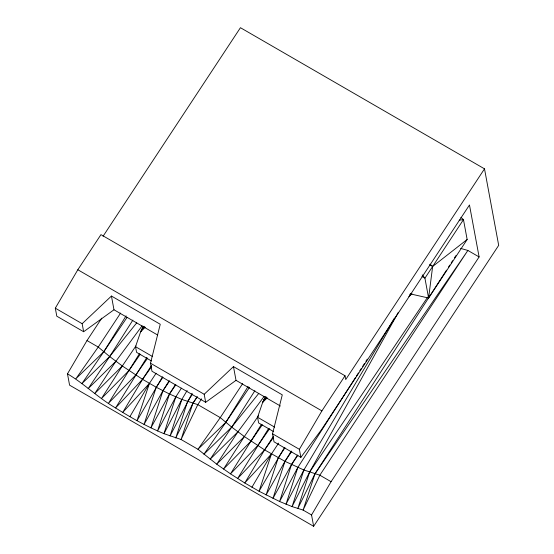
<?xml version="1.0" encoding="UTF-8"?>
<svg xmlns="http://www.w3.org/2000/svg" width="554" height="554" viewBox="0 0 554 554"><rect width="100%" height="100%" fill="white"/><g stroke="black" fill="none" stroke-linecap="round" stroke-linejoin="round"><path stroke-width="0.83" d="M205.679 402.301L204.191 394.268L233.469 366.609L236.018 380.342L205.679 402.301L151.983 371.249L150.494 363.216L160.251 324.27L111.437 296.044L82.158 323.702L83.647 331.728L113.979 309.769L111.437 296.044M101.756 318.155L86.999 340.558L67.477 373.825L69.575 385.162L313.647 526.3L311.549 514.964L331.07 481.696L479.106 256.938L469.473 204.98L321.438 429.738L300.87 457.341L274.022 441.815L272.533 433.789L282.284 394.843L233.469 366.609M181.387 388.181L175.791 396.906L163.97 433.664L181.068 439.516L197.958 449.28L216.739 464.183L230.499 473.857L244.757 482.977L259.057 491.246L279.611 501.502L292.083 506.591L303.107 510.082L311.549 514.964M355.633 377.309L297.83 467.472L286.002 504.237L303.876 470L394.441 318.024M187.141 390.535L181.837 399.434L170.043 436.019L192.155 393.285M86.999 340.558L98.231 347.053L109.671 356.541L122.316 365.979L142.558 379.324L156.228 387.225L169.469 394.005L181.837 399.434L197.799 404.628L220.263 417.619L231.711 427.113L244.349 436.545L264.597 449.89L284.971 461.344L303.876 470L292.083 506.591L309.589 472.146L398.347 312.297M151.436 360.952L136.582 352.358L135.529 346.693L140.674 331.714L142.447 328.252M273.475 431.524L258.621 422.931L257.568 417.266L262.714 402.287L265.525 397.28M181.837 399.434L163.97 433.664C147.052 426.67 131 417.744 115.557 407.938C98.46 398.056 84.367 383.839 67.477 373.825M175.791 396.906L157.578 430.936L169.469 394.005L175.452 384.511M297.83 467.472L279.611 501.502L291.508 464.577L297.484 455.076M83.647 331.728L56.799 316.202L55.31 308.176L77.823 269.75L100.953 234.633L345.031 375.771L345.731 379.545L484.508 168.838L240.436 27.7L103.079 236.246M129.892 416.67L149.414 383.396L156.083 373.278M251.931 487.236L271.453 453.968L278.593 443.124M300.87 457.341L299.382 449.315L321.902 410.888L345.031 375.771M162.474 376.872L137.025 420.68L149.414 383.396L122.718 412.411L142.558 379.324L151.484 365.515M284.514 447.445L259.057 491.246L271.453 453.968L244.757 482.977L264.597 449.89L273.524 436.088M168.825 381.221L162.931 390.771L144.047 424.412L156.228 387.225L162.945 377.198M291.314 451.053L284.971 461.344L266.086 494.985L278.26 457.798L284.985 447.771M126.083 315.856L103.771 351.783L81.86 383.673L109.671 356.541L136.741 322.823M248.116 386.422L225.81 422.349L203.9 454.245L231.711 427.113L258.78 393.388M139.428 353.736L108.466 403.291L135.716 375.037L147.655 358.119M261.467 424.302L230.499 473.857L257.755 445.603L269.687 428.685M146.838 357.496L115.557 407.938L142.558 379.324L151.623 366.686M268.413 428.796L237.597 478.511L264.597 449.89L273.157 437.958M132.87 320.108L109.671 356.541L88.141 388.652L115.869 361.284L142.108 325.842M254.909 390.674L231.711 427.113L210.174 459.224L237.908 431.857L264.14 396.408M135.931 345.945L122.316 365.979L101.493 398.499L128.95 370.578L140.287 354.214M258.455 415.798L244.349 436.545L223.525 469.072L250.99 441.143L262.326 424.779M356.561 375.854L358.431 372.946M359.83 370.764L361.222 368.583M362.621 366.402L364.49 363.493M365.889 361.312L367.288 359.131M197.106 396.789L192.889 403.312L175.763 437.972L187.55 401.574L192.39 394.406M446.531 270.137L314.928 473.885L297.796 508.544L309.589 472.146L427.674 297.152M448.408 267.236L449.813 265.061M451.219 262.887L452.625 260.712M454.495 257.811L455.9 255.636M115.869 361.284L94.699 393.61L122.316 365.979M145.266 327.234L140.674 331.714L143.992 326.666M237.908 431.857L216.739 464.183L244.349 436.545M267.305 397.8L262.714 402.287L266.031 397.239M120.599 313.086L98.231 347.053L75.919 378.707L103.771 351.783L127.032 317.428M143.728 326.292L141.547 329.859L143.915 326.264M201.608 398.845L197.799 404.628L181.068 439.516L192.889 403.312L197.286 396.886M242.638 383.652L220.263 417.619L197.958 449.28L225.81 422.349L249.549 387.281M265.761 396.865L263.586 400.424L265.955 396.83M264.487 398.818L265.622 397.246M460.907 217.362L463.469 219.633L467.154 239.501L428.602 298.031L410.258 293.876M313.647 526.3L498.69 245.353L484.508 168.838M140.674 331.714L144.019 326.673M262.714 402.287L266.052 397.239M169.739 380.785L162.931 390.771L150.917 427.84L169.469 394.005L175.86 384.76M291.771 451.351L284.971 461.344L272.956 498.413L291.508 464.577L297.9 455.326M409.558 295.019L410.687 293.717M408.831 296.702L411.982 293.752M467.154 239.501L432.646 266.474L424.925 278.177L428.602 298.031L432.646 266.474L463.469 219.633L459.204 220.215M460.582 248.386L467.874 250.443L479.106 256.938M303.876 470L319.838 475.2L331.07 481.696M429.689 264.764L432.646 266.474L430.077 264.203M421.968 276.467L424.925 278.177L422.224 274.86M77.823 269.75L321.902 410.888M113.979 309.769L157.613 335.004M236.018 380.342L280.393 406.006M135.529 346.693L152.613 356.575M257.568 417.266L274.652 427.141M55.31 308.176L82.158 323.702M150.494 363.216L204.191 394.268M272.533 433.789L299.382 449.315M314.928 473.885L303.107 510.082L319.838 475.2L467.874 250.443L314.928 473.885"/></g></svg>
